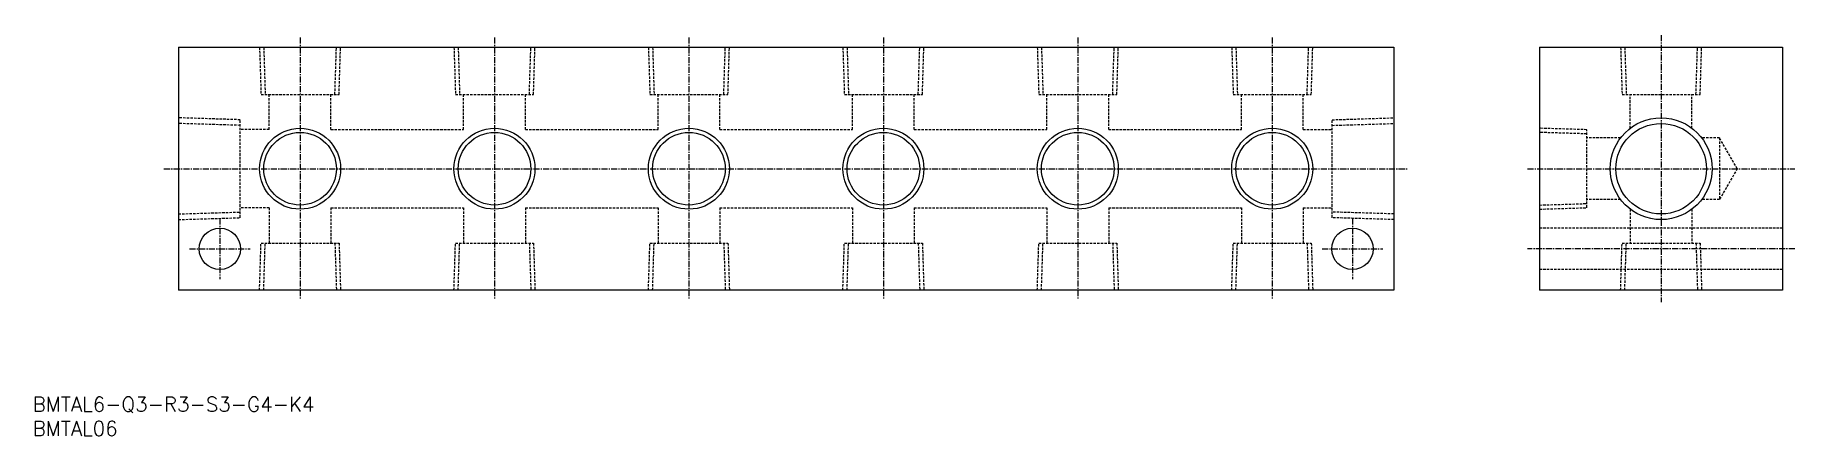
# Model space of a CAD drawing. Extents: x 1 to 363, y 0 to 82.
import ezdxf

# ---------------------------------------------------------------- set-up
doc = ezdxf.new("R2010")
doc.units = 0
doc.linetypes.add('CENTER', pattern=[2, 1.25, -0.25, 0.25, -0.25])
doc.linetypes.add('DASHED', pattern=[0.75, 0.5, -0.25])
doc.layers.get('0').update_dxf_attribs({"linetype": 'CONTINUOUS'})
doc.layers.add('CENTER', color=1, linetype='CENTER')
doc.styles.get("Standard").update_dxf_attribs({"font": 'txt.shx'})

# ---------------------------------------------------------------- blocks, each defined once
blk = doc.blocks.new('*U25')
at = {"color": 7, "linetype": 'CONTINUOUS'}
blk.add_text('BMTAL06', height=3, dxfattribs=at).set_placement((0, 0))
blk = doc.blocks.new('*U26')
at = {"color": 7, "linetype": 'CONTINUOUS'}
blk.add_text('BMTAL6-Q3-R3-S3-G4-K4', height=3, dxfattribs=at).set_placement((0, 5))

msp = doc.modelspace()

# ---------------------------------------------------------------- linework, layer by layer
at = {"color": 7, "linetype": 'CONTINUOUS'}
for p, q in [((30, 80), (280, 80)), ((30, 80), (30, 30)), ((280, 80), (280, 30)), ((310, 80), (310, 30)), ((310, 80), (360, 80)), ((360, 80), (360, 30)), ((280, 30), (30, 30)), ((360, 30), (310, 30))]:
    msp.add_line(p, q, dxfattribs=at)
at = {"color": 3, "linetype": 'DASHED'}
for p, q in [((46.669, 80), (46.972125, 70.3)), ((47.525, 80), (47.828125, 70.3)), ((62.171875, 70.3), (62.475, 80)), ((63.027875, 70.3), (63.331, 80)), ((86.669, 80), (86.972125, 70.3)), ((87.525, 80), (87.828125, 70.3)), ((102.171875, 70.3), (102.475, 80)), ((103.027875, 70.3), (103.331, 80)), ((126.669, 80), (126.972125, 70.3)), ((127.525, 80), (127.828125, 70.3)), ((142.171875, 70.3), (142.475, 80)), ((143.027875, 70.3), (143.331, 80)), ((166.669, 80), (166.972125, 70.3)), ((167.525, 80), (167.828125, 70.3)), ((182.171875, 70.3), (182.475, 80)), ((183.027875, 70.3), (183.331, 80)), ((206.669, 80), (206.972125, 70.3)), ((207.525, 80), (207.828125, 70.3)), ((222.171875, 70.3), (222.475, 80)), ((223.027875, 70.3), (223.331, 80)), ((246.669, 80), (246.972125, 70.3)), ((247.525, 80), (247.828125, 70.3)), ((262.171875, 70.3), (262.475, 80)), ((263.027875, 70.3), (263.331, 80)), ((326.669, 80), (326.972125, 70.3)), ((327.525, 80), (327.828125, 70.3)), ((342.171875, 70.3), (342.475, 80)), ((343.027875, 70.3), (343.331, 80)), ((46.972125, 70.3), (63.027875, 70.3)), ((48.65, 63.05), (48.65, 70.3)), ((61.35, 63.05), (61.35, 70.3)), ((86.972125, 70.3), (103.027875, 70.3)), ((88.65, 63.05), (88.65, 70.3)), ((101.35, 63.05), (101.35, 70.3)), ((126.972125, 70.3), (143.027875, 70.3)), ((128.65, 63.05), (128.65, 70.3)), ((141.35, 63.05), (141.35, 70.3)), ((166.972125, 70.3), (183.027875, 70.3)), ((168.65, 63.05), (168.65, 70.3)), ((181.35, 63.05), (181.35, 70.3)), ((206.972125, 70.3), (223.027875, 70.3)), ((208.65, 63.05), (208.65, 70.3)), ((221.35, 63.05), (221.35, 70.3)), ((246.972125, 70.3), (263.027875, 70.3)), ((248.65, 63.05), (248.65, 70.3)), ((261.35, 63.05), (261.35, 70.3)), ((326.972125, 70.3), (343.027875, 70.3)), ((328.65, 63.333997), (328.65, 70.3)), ((341.35, 63.333997), (341.35, 70.3)), ((42.7, 65.080625), (30, 65.4775)), ((267.3, 65.080625), (280, 65.4775)), ((42.7, 63.918625), (30, 64.3155)), ((42.7, 44.919375), (42.7, 65.080625)), ((48.65, 63.05), (42.7, 63.05)), ((61.35, 63.05), (88.65, 63.05)), ((101.35, 63.05), (128.65, 63.05)), ((141.35, 63.05), (168.65, 63.05)), ((181.35, 63.05), (208.65, 63.05)), ((221.35, 63.05), (248.65, 63.05)), ((261.35, 63.05), (267.3, 63.05)), ((267.3, 44.919375), (267.3, 65.080625)), ((267.3, 63.918625), (280, 64.3155)), ((319.7, 63.027875), (310, 63.331)), ((319.7, 62.171875), (310, 62.475)), ((319.7, 46.972125), (319.7, 63.027875)), ((326.666003, 61.35), (319.7, 61.35)), ((347, 61.35), (343.333997, 61.35)), ((347, 61.35), (347, 48.65)), ((350.666174, 55), (347, 61.35)), ((350.666174, 55), (347, 48.65)), ((310, 47.525), (319.7, 47.828125)), ((326.666003, 48.65), (319.7, 48.65)), ((347, 48.65), (343.333997, 48.65)), ((30, 45.6845), (42.7, 46.081375)), ((30, 44.5225), (42.7, 44.919375)), ((48.65, 46.95), (42.7, 46.95)), ((48.65, 46.95), (48.65, 39.7)), ((61.35, 46.95), (61.35, 39.7)), ((61.35, 46.95), (88.65, 46.95)), ((88.65, 46.95), (88.65, 39.7)), ((101.35, 46.95), (101.35, 39.7)), ((101.35, 46.95), (128.65, 46.95)), ((128.65, 46.95), (128.65, 39.7)), ((141.35, 46.95), (141.35, 39.7)), ((141.35, 46.95), (168.65, 46.95)), ((168.65, 46.95), (168.65, 39.7)), ((181.35, 46.95), (181.35, 39.7)), ((181.35, 46.95), (208.65, 46.95)), ((208.65, 46.95), (208.65, 39.7)), ((221.35, 46.95), (221.35, 39.7)), ((221.35, 46.95), (248.65, 46.95)), ((248.65, 46.95), (248.65, 39.7)), ((261.35, 46.95), (261.35, 39.7)), ((261.35, 46.95), (267.3, 46.95)), ((280, 45.6845), (267.3, 46.081375)), ((280, 44.5225), (267.3, 44.919375)), ((310, 46.669), (319.7, 46.972125)), ((328.65, 46.666003), (328.65, 39.7)), ((341.35, 46.666003), (341.35, 39.7)), ((360, 42.75), (310, 42.75)), ((46.669, 30), (46.972125, 39.7)), ((46.972125, 39.7), (63.027875, 39.7)), ((47.525, 30), (47.828125, 39.7)), ((62.171875, 39.7), (62.475, 30)), ((63.027875, 39.7), (63.331, 30)), ((86.669, 30), (86.972125, 39.7)), ((86.972125, 39.7), (103.027875, 39.7)), ((87.525, 30), (87.828125, 39.7)), ((102.171875, 39.7), (102.475, 30)), ((103.027875, 39.7), (103.331, 30)), ((126.669, 30), (126.972125, 39.7)), ((126.972125, 39.7), (143.027875, 39.7)), ((127.525, 30), (127.828125, 39.7)), ((142.171875, 39.7), (142.475, 30)), ((143.027875, 39.7), (143.331, 30)), ((166.669, 30), (166.972125, 39.7)), ((166.972125, 39.7), (183.027875, 39.7)), ((167.525, 30), (167.828125, 39.7)), ((182.171875, 39.7), (182.475, 30)), ((183.027875, 39.7), (183.331, 30)), ((206.669, 30), (206.972125, 39.7)), ((206.972125, 39.7), (223.027875, 39.7)), ((207.525, 30), (207.828125, 39.7)), ((222.171875, 39.7), (222.475, 30)), ((223.027875, 39.7), (223.331, 30)), ((246.669, 30), (246.972125, 39.7)), ((246.972125, 39.7), (263.027875, 39.7)), ((247.525, 30), (247.828125, 39.7)), ((262.171875, 39.7), (262.475, 30)), ((263.027875, 39.7), (263.331, 30)), ((326.669, 30), (326.972125, 39.7)), ((326.972125, 39.7), (343.027875, 39.7)), ((327.525, 30), (327.828125, 39.7)), ((342.171875, 39.7), (342.475, 30)), ((343.027875, 39.7), (343.331, 30)), ((360, 34.25), (310, 34.25))]:
    msp.add_line(p, q, dxfattribs=at)
at = {"color": 3, "linetype": 'CONTINUOUS'}
for centre, radius in [((335, 55), 10.4775), ((55, 55), 8.331), ((95, 55), 8.331), ((135, 55), 8.331), ((175, 55), 8.331), ((215, 55), 8.331), ((255, 55), 8.331)]:
    msp.add_circle(centre, radius, dxfattribs=at)
at = {"color": 7, "linetype": 'CONTINUOUS'}
for centre, radius in [((55, 55), 7.475), ((95, 55), 7.475), ((135, 55), 7.475), ((175, 55), 7.475), ((215, 55), 7.475), ((255, 55), 7.475), ((335, 55), 9.3155), ((38.5, 38.5), 4.25), ((271.5, 38.5), 4.25)]:
    msp.add_circle(centre, radius, dxfattribs=at)
at = {"layer": 'CENTER', "color": 1, "linetype": 'CENTER'}
for p, q in [((55, 82), (55, 28)), ((95, 82), (95, 28)), ((135, 82), (135, 28)), ((175, 82), (175, 28)), ((215, 82), (215, 28)), ((255, 82), (255, 28)), ((335, 82.5), (335, 27.5)), ((27, 55), (283, 55)), ((307.5, 55), (362.5, 55)), ((38.5, 44.75), (38.5, 32.25)), ((271.5, 44.75), (271.5, 32.25)), ((32.25, 38.5), (44.75, 38.5)), ((265.25, 38.5), (277.75, 38.5)), ((362.5, 38.5), (307.5, 38.5))]:
    msp.add_line(p, q, dxfattribs=at)

# ---------------------------------------------------------------- block references
at = {"color": 7, "linetype": 'CONTINUOUS'}
for name in ['*U26', '*U25']:
    msp.add_blockref(name, (0, 0), dxfattribs=at)

doc.saveas('drawing.dxf')
